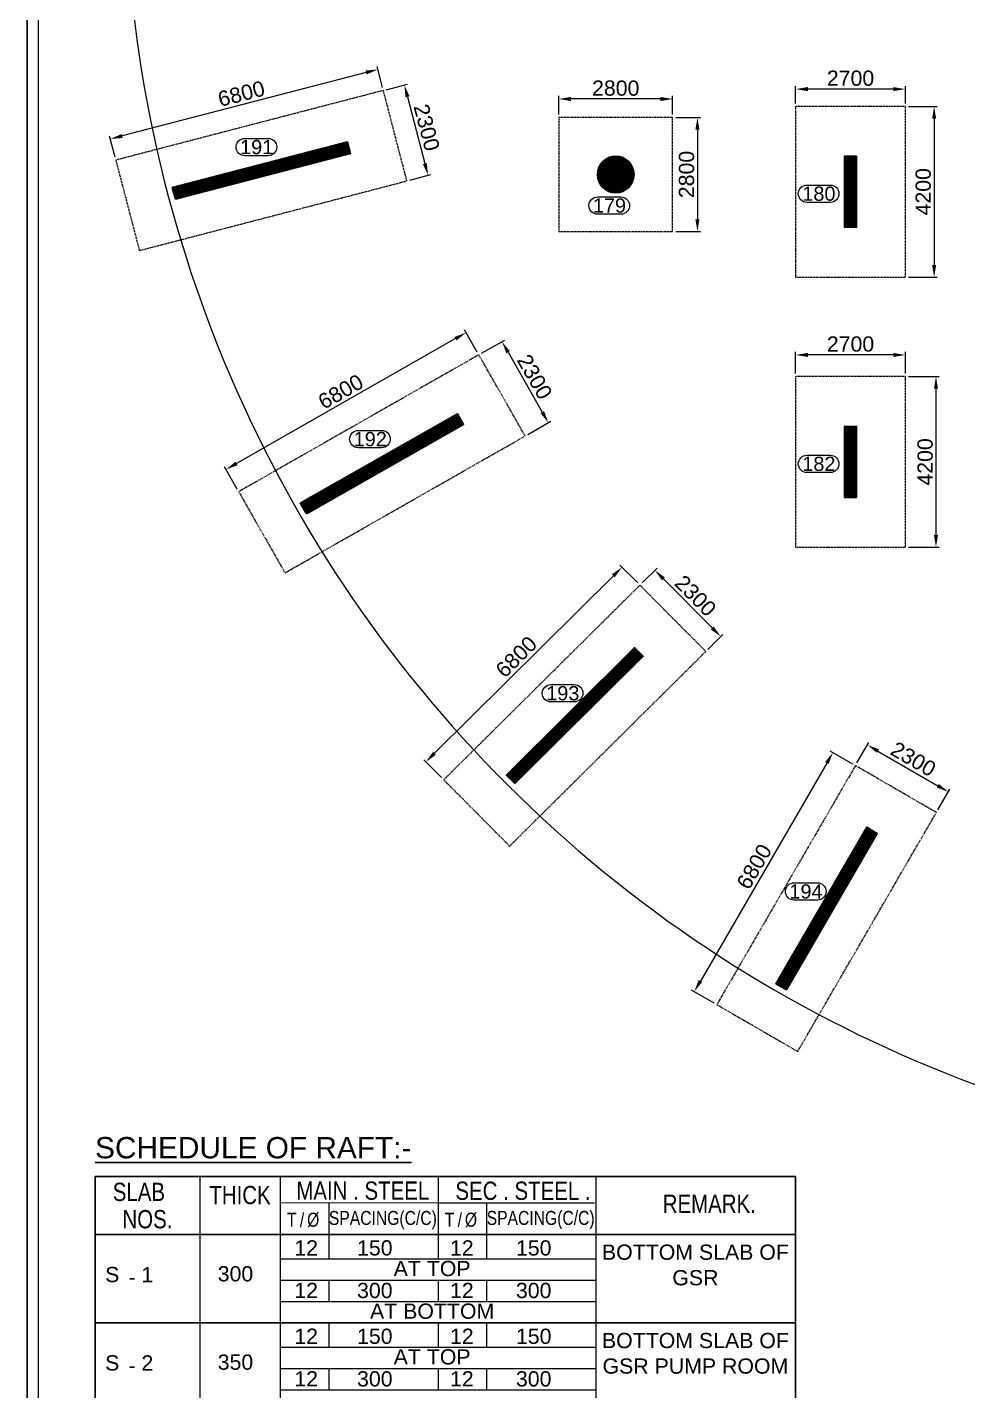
# Model space of a CAD drawing. Header units: millimetres. Extents: x 99112 to 332273, y 431815 to 552227.
# Drawn here: x 99112 to 122245, y 457512 to 491073 of the extents above; entities that cross this region are included whole.
import ezdxf
from ezdxf.enums import TextEntityAlignment as Align

# ---------------------------------------------------------------- set-up
doc = ezdxf.new("R2010")
doc.units = ezdxf.units.MM
doc.header["$LTSCALE"] = 100
doc.header["$MEASUREMENT"] = 0
doc.linetypes.add('HIDDEN', pattern=[0.375, 0.25, -0.125])
for name, color, linetype, lineweight in [('COL HATCH', 67, 'Continuous', 25), ('colno', 11, 'Continuous', 15), ('COLUMN', 84, 'Continuous', 30), ('DIM', 8, 'Continuous', 13), ('FOOTING', 12, 'HIDDEN', 20), ('HATCH', 251, 'Continuous', 9), ('LINE- 1', 7, 'Continuous', 25), ('LINE- 2', 35, 'Continuous', 13), ('MAIN TEXT', 6, 'Continuous', 30), ('SUNK', 251, 'Continuous', 9)]:
    doc.layers.add(name, color=color, linetype=linetype, lineweight=lineweight)
doc.layers.add('slab sch. text', color=4, linetype='Continuous')
doc.styles.add('ARIAL', font='arial.ttf')
doc.dimstyles.new('150', dxfattribs={"dimscale": 150, "dimtxt": 2.5, "dimasz": 2, "dimexe": 0.5, "dimexo": 0.5, "dimgap": 0.5, "dimtad": 1, "dimdec": 0, "dimzin": 3, "dimdsep": 46, "dimtxsty": 'ARIAL', "dimcen": 0, "dimdle": 1, "dimclrd": 256, "dimclre": 256, "dimclrt": 4, "dimadec": 0, "dimazin": 0, "dimtfac": 1, "dimtdec": 0, "dimtmove": 0, "dimatfit": 3, "dimfxl": 0, "dimtolj": 1, "dimtzin": 0, "dimlwd": -1, "dimlwe": -1, "dimarcsym": 0})

# ---------------------------------------------------------------- blocks, each defined once
blk = doc.blocks.new('*D213')
at = {"layer": 'DIM', "transparency": 16777216}
for p, q in [((112187, 488924), (112187, 489382)), ((114987, 488924), (114987, 489382)), ((114687, 489307), (112487, 489307))]:
    blk.add_line(p, q, dxfattribs=at)
for points in [[(112487, 489357), (112487, 489257), (112187, 489307)], [(114687, 489257), (114687, 489357), (114987, 489307)]]:
    blk.add_solid(points, dxfattribs=at)
at = {"layer": 'DIM', "color": 4, "transparency": 16777216, "insert": (113587, 489573), "char_height": 375, "attachment_point": 5, "style": 'ARIAL'}
blk.add_mtext('\\A1;2800', dxfattribs=at)
blk = doc.blocks.new('*D214')
at = {"layer": 'DIM', "transparency": 16777216}
for p, q in [((115062, 488849), (115671, 488849)), ((115596, 488549), (115596, 486349)), ((115062, 486049), (115671, 486049))]:
    blk.add_line(p, q, dxfattribs=at)
for points in [[(115646, 488549), (115546, 488549), (115596, 488849)], [(115546, 486349), (115646, 486349), (115596, 486049)]]:
    blk.add_solid(points, dxfattribs=at)
at = {"layer": 'DIM', "color": 4, "transparency": 16777216, "insert": (115329, 487449), "char_height": 375, "attachment_point": 5, "rotation": 90, "style": 'ARIAL'}
blk.add_mtext('\\A1;2800', dxfattribs=at)
blk = doc.blocks.new('*D215')
at = {"layer": 'DIM', "transparency": 16777216}
for p, q in [((118012, 489199), (118012, 489625)), ((120412, 489550), (118312, 489550)), ((120712, 489199), (120712, 489625))]:
    blk.add_line(p, q, dxfattribs=at)
for points in [[(118312, 489600), (118312, 489500), (118012, 489550)], [(120412, 489500), (120412, 489600), (120712, 489550)]]:
    blk.add_solid(points, dxfattribs=at)
at = {"layer": 'DIM', "color": 4, "transparency": 16777216, "insert": (119362, 489817), "char_height": 375, "attachment_point": 5, "style": 'ARIAL'}
blk.add_mtext('\\A1;2700', dxfattribs=at)
blk = doc.blocks.new('*D216')
at = {"layer": 'DIM', "transparency": 16777216}
for p, q in [((120787, 489124), (121494, 489124)), ((121419, 488824), (121419, 485224)), ((120787, 484924), (121494, 484924))]:
    blk.add_line(p, q, dxfattribs=at)
for points in [[(121469, 488824), (121369, 488824), (121419, 489124)], [(121369, 485224), (121469, 485224), (121419, 484924)]]:
    blk.add_solid(points, dxfattribs=at)
at = {"layer": 'DIM', "color": 4, "transparency": 16777216, "insert": (121152, 487024), "char_height": 375, "attachment_point": 5, "rotation": 90, "style": 'ARIAL'}
blk.add_mtext('\\A1;4200', dxfattribs=at)
blk = doc.blocks.new('*D219')
at = {"layer": 'DIM', "transparency": 16777216}
for p, q in [((118012, 482549), (118012, 483082)), ((120412, 483007), (118312, 483007)), ((120712, 482549), (120712, 483082))]:
    blk.add_line(p, q, dxfattribs=at)
for points in [[(118312, 483057), (118312, 482957), (118012, 483007)], [(120412, 482957), (120412, 483057), (120712, 483007)]]:
    blk.add_solid(points, dxfattribs=at)
at = {"layer": 'DIM', "color": 4, "transparency": 16777216, "insert": (119362, 483274), "char_height": 375, "attachment_point": 5, "style": 'ARIAL'}
blk.add_mtext('\\A1;2700', dxfattribs=at)
blk = doc.blocks.new('*D220')
at = {"layer": 'DIM', "transparency": 16777216}
for p, q in [((120787, 482474), (121539, 482474)), ((121464, 482174), (121464, 478574)), ((120787, 478274), (121539, 478274))]:
    blk.add_line(p, q, dxfattribs=at)
for points in [[(121514, 482174), (121414, 482174), (121464, 482474)], [(121414, 478574), (121514, 478574), (121464, 478274)]]:
    blk.add_solid(points, dxfattribs=at)
at = {"layer": 'DIM', "color": 4, "transparency": 16777216, "insert": (121198, 480374), "char_height": 375, "attachment_point": 5, "rotation": 90, "style": 'ARIAL'}
blk.add_mtext('\\A1;4200', dxfattribs=at)
blk = doc.blocks.new('*D446')
at = {"layer": 'DIM', "transparency": 16777216}
for p, q in [((107943, 489535), (108462, 489670)), ((108465, 489361), (108893, 487716)), ((108523, 487310), (109041, 487445))]:
    blk.add_line(p, q, dxfattribs=at)
for points in [[(108513, 489374), (108416, 489349), (108389, 489651)], [(108845, 487703), (108941, 487729), (108969, 487426)]]:
    blk.add_solid(points, dxfattribs=at)
at = {"layer": 'DIM', "color": 4, "transparency": 16777216, "insert": (108937, 488606), "char_height": 375, "attachment_point": 5, "rotation": 284.5957, "style": 'ARIAL'}
blk.add_mtext('\\A1;2300', dxfattribs=at)
blk = doc.blocks.new('*D447')
at = {"layer": 'DIM', "transparency": 16777216}
for p, q in [((107852, 489589), (107717, 490107)), ((107445, 489959), (101445, 488397)), ((101271, 487875), (101136, 488394))]:
    blk.add_line(p, q, dxfattribs=at)
for points in [[(107458, 489911), (107433, 490008), (107736, 490035)], [(101433, 488445), (101458, 488349), (101155, 488321)]]:
    blk.add_solid(points, dxfattribs=at)
at = {"layer": 'DIM', "color": 4, "transparency": 16777216, "insert": (104378, 489436), "char_height": 375, "attachment_point": 5, "rotation": 14.5957, "style": 'ARIAL'}
blk.add_mtext('\\A1;6800', dxfattribs=at)
blk = doc.blocks.new('*D449')
at = {"layer": 'DIM', "transparency": 16777216}
for p, q in [((119521, 472964), (119816, 473471)), ((120037, 473256), (121508, 472403)), ((121511, 471810), (121805, 472318))]:
    blk.add_line(p, q, dxfattribs=at)
for points in [[(120063, 473299), (120012, 473213), (119778, 473406)], [(121483, 472360), (121533, 472447), (121768, 472253)]]:
    blk.add_solid(points, dxfattribs=at)
at = {"layer": 'DIM', "color": 4, "transparency": 16777216, "insert": (120907, 473060), "char_height": 375, "attachment_point": 5, "rotation": 329.8989, "style": 'ARIAL'}
blk.add_mtext('\\A1;2300', dxfattribs=at)
blk = doc.blocks.new('*D450')
at = {"layer": 'DIM', "transparency": 16777216}
for p, q in [((114235, 477394), (114604, 477760)), ((114762, 477494), (115960, 476288)), ((115855, 475761), (116224, 476128))]:
    blk.add_line(p, q, dxfattribs=at)
for points in [[(114797, 477529), (114726, 477459), (114550, 477707)], [(115924, 476253), (115995, 476323), (116171, 476075)]]:
    blk.add_solid(points, dxfattribs=at)
at = {"layer": 'DIM', "color": 4, "transparency": 16777216, "insert": (115550, 477079), "char_height": 375, "attachment_point": 5, "rotation": 314.7979, "style": 'ARIAL'}
blk.add_mtext('\\A1;2300', dxfattribs=at)
blk = doc.blocks.new('*D451')
at = {"layer": 'DIM', "transparency": 16777216}
for p, q in [((110284, 483047), (110855, 483373)), ((110938, 483075), (111780, 481598)), ((111424, 481050), (111994, 481375))]:
    blk.add_line(p, q, dxfattribs=at)
for points in [[(110981, 483100), (110895, 483050), (110789, 483336)], [(111737, 481574), (111824, 481623), (111929, 481338)]]:
    blk.add_solid(points, dxfattribs=at)
at = {"layer": 'DIM', "color": 4, "transparency": 16777216, "insert": (111591, 482469), "char_height": 375, "attachment_point": 5, "rotation": 299.6968, "style": 'ARIAL'}
blk.add_mtext('\\A1;2300', dxfattribs=at)
blk = doc.blocks.new('*D452')
at = {"layer": 'DIM', "transparency": 16777216}
for p, q in [((110182, 483075), (109870, 483622)), ((109647, 483408), (104261, 480336)), ((104275, 479707), (103964, 480253))]:
    blk.add_line(p, q, dxfattribs=at)
for points in [[(109672, 483364), (109622, 483451), (109908, 483556)], [(104237, 480380), (104286, 480293), (104001, 480188)]]:
    blk.add_solid(points, dxfattribs=at)
at = {"layer": 'DIM', "color": 4, "transparency": 16777216, "insert": (106822, 482103), "char_height": 375, "attachment_point": 5, "rotation": 29.6968, "style": 'ARIAL'}
blk.add_mtext('\\A1;6800', dxfattribs=at)
blk = doc.blocks.new('*D453')
at = {"layer": 'DIM', "transparency": 16777216}
for p, q in [((113529, 477572), (109129, 473203)), ((114128, 477394), (113689, 477836)), ((109303, 472603), (108864, 473045))]:
    blk.add_line(p, q, dxfattribs=at)
for points in [[(113564, 477536), (113494, 477607), (113742, 477783)], [(109094, 473239), (109165, 473168), (108917, 472992)]]:
    blk.add_solid(points, dxfattribs=at)
at = {"layer": 'DIM', "color": 4, "transparency": 16777216, "insert": (111141, 475577), "char_height": 375, "attachment_point": 5, "rotation": 44.7979, "style": 'ARIAL'}
blk.add_mtext('\\A1;6800', dxfattribs=at)
blk = doc.blocks.new('*D454')
at = {"layer": 'DIM', "transparency": 16777216}
for p, q in [((119419, 472937), (118865, 473258)), ((118779, 472961), (115670, 467597)), ((116009, 467054), (115454, 467375))]:
    blk.add_line(p, q, dxfattribs=at)
for points in [[(118822, 472936), (118736, 472986), (118930, 473220)], [(115626, 467622), (115713, 467572), (115519, 467337)]]:
    blk.add_solid(points, dxfattribs=at)
at = {"layer": 'DIM', "color": 4, "transparency": 16777216, "insert": (116994, 470413), "char_height": 375, "attachment_point": 5, "rotation": 59.8989, "style": 'ARIAL'}
blk.add_mtext('\\A1;6800', dxfattribs=at)
blk = doc.blocks.new('Z$W@#0B193674')
at = {"layer": 'HATCH', "linetype": 'Continuous', "ltscale": 1000}
blk.add_lwpolyline([(50, 150), (-38300, 150, 0.414214), (-42600, -4150), (-42600, -40327, 0.41467), (-10475, -72402, 0.115605), (3770, -69040), (43196, -49411)], format="xyb", dxfattribs=at)
blk = doc.blocks.new('Z$W@#1A410294')
at = {"layer": 'HATCH'}
blk.add_blockref('Z$W@#0B193674', (26325, 68068), dxfattribs=at)

msp = doc.modelspace()

# ---------------------------------------------------------------- hatches: boundary and pattern name
at = {"layer": 'COL HATCH'}
h = msp.add_hatch(dxfattribs=at)
h.set_pattern_fill('ANSI31', color=256, scale=100, angle=14.59571, style=0)
h.set_pattern_definition([(59.5957056, (226199.617, -181013.378), (-10.78094673, 6.32623012), [])])
h.paths.add_polyline_path([(102754.7, 486840.9), (102679.2, 487131.2), (106985.5, 488252.6), (107061.1, 487962.3)])
h = msp.add_hatch(dxfattribs=at)
h.set_pattern_fill('ANSI31', color=256, scale=100, style=0)
h.set_pattern_definition([(45, (52825.942, -183310.497), (-8.83883476, 8.83883476), [])])
edge = h.paths.add_edge_path()
edge.add_arc((113587, 487448.6), 450, 0, 360)
h = msp.add_hatch(dxfattribs=at)
h.set_pattern_fill('ANSI31', color=256, scale=100, style=0)
h.set_pattern_definition([(45, (-251806.086, 119796.796), (-8.83883476, 8.83883476), [])])
h.paths.add_polyline_path([(119512, 487898.6), (119512, 486148.6), (119212, 486148.6), (119212, 487898.6)])
h = msp.add_hatch(dxfattribs=at)
h.set_pattern_fill('ANSI31', color=256, scale=100, angle=29.69678, style=0)
h.set_pattern_definition([(74.6967792, (399150.028, -133537.236), (-12.0567823, 3.29909089), [])])
h.paths.add_polyline_path([(105976.8, 479094.4), (105828.2, 479355), (109693.8, 481559.6), (109842.4, 481299)])
h = msp.add_hatch(dxfattribs=at)
h.set_pattern_fill('ANSI31', color=256, scale=100, style=0)
h.set_pattern_definition([(45, (-251806.086, 119796.796), (-8.83883476, 8.83883476), [])])
h.paths.add_polyline_path([(119512, 479498.6), (119512, 481248.6), (119212, 481248.6), (119212, 479498.6)])
h = msp.add_hatch(dxfattribs=at)
h.set_pattern_fill('ANSI31', color=256, scale=100, angle=44.79785, style=0)
h.set_pattern_definition([(89.7978528, (553759.464, -42643.061), (-12.4999222, 0.04410159), [])])
h.paths.add_polyline_path([(111105.8, 472454.8), (110894.5, 472667.6), (114052.2, 475803.2), (114263.5, 475590.3)])
h = msp.add_hatch(dxfattribs=at)
h.set_pattern_fill('ANSI31', color=256, scale=100, angle=59.89893, style=0)
h.set_pattern_definition([(104.8989264, (679349.901, 85391.586), (-12.07976122, -3.21393357), [])])
h.paths.add_polyline_path([(117787.5, 467380.7), (117527.9, 467531.1), (119759.7, 471381), (120019.3, 471230.5)])

# ---------------------------------------------------------------- linework, layer by layer
at = {"color": 5}
msp.add_lwpolyline([(99112.4, 433846.5), (249607.7, 433846.5), (249607.7, 540141.6), (99112.4, 540141.6)], close=True, dxfattribs=at)
at = {"layer": 'colno'}
for points, elevation in [([(104462.6, 487910, -1), (104462.6, 488337.4), (105035.2, 488337.4, -1), (105035.2, 487910)], -389.1), ([(118291.7, 486762.7, -1), (118291.7, 487190.1), (118864.2, 487190.1, -1), (118864.2, 486762.7)], -1455.5), ([(113139.4, 486470, -1), (113139.4, 486897.4), (113712, 486897.4, -1), (113712, 486470)], -1455.5), ([(118291.7, 480112.7, -1), (118291.7, 480540.1), (118864.2, 480540.1, -1), (118864.2, 480112.7)], -1455.5), ([(111992.6, 474466.3, -1), (111992.6, 474893.7), (112565.2, 474893.7, -1), (112565.2, 474466.3)], -1455.5), ([(117973.8, 469587.2, -1), (117973.8, 470014.6), (118546.4, 470014.6, -1), (118546.4, 469587.2)], -1455.5)]:
    msp.add_lwpolyline(points, format="xyb", close=True, dxfattribs=dict(at, elevation=elevation))
msp.add_lwpolyline([(107255.8, 480721.9, -1), (107255.8, 481149.3), (107828.4, 481149.3, -1), (107828.4, 480721.9)], format="xyb", close=True, dxfattribs=at)
at = {"layer": 'COLUMN'}
for points in [[(102754.7, 486840.9), (102679.2, 487131.2), (106985.5, 488252.6), (107061.1, 487962.3)], [(119512, 487898.6), (119512, 486148.6), (119212, 486148.6), (119212, 487898.6)], [(105976.8, 479094.4), (105828.2, 479355), (109693.8, 481559.6), (109842.4, 481299)], [(119512, 479498.6), (119512, 481248.6), (119212, 481248.6), (119212, 479498.6)], [(111105.8, 472454.8), (110894.5, 472667.6), (114052.2, 475803.2), (114263.5, 475590.3)], [(117787.5, 467380.7), (117527.9, 467531.1), (119759.7, 471381), (120019.3, 471230.5)]]:
    msp.add_lwpolyline(points, close=True, dxfattribs=at)
msp.add_circle((113587, 487448.6), 450, dxfattribs=at)
at = {"layer": 'FOOTING'}
for points in [[(101290.1, 487802.9), (101869.7, 485577.1), (108450.2, 487290.7), (107870.6, 489516.5)], [(118012, 484923.6), (120712, 484923.6), (120712, 489123.6), (118012, 489123.6)], [(112187, 486048.6), (114987, 486048.6), (114987, 488848.6), (112187, 488848.6)], [(104312.1, 479641.5), (105451.6, 477643.6), (111358.5, 481012.4), (110219, 483010.3)], [(118012, 478273.6), (120712, 478273.6), (120712, 482473.6), (118012, 482473.6)], [(109356.1, 472549.3), (110976.7, 470917.3), (115801.9, 475708.6), (114181.3, 477340.7)], [(116073.5, 467016.1), (118063.3, 465862.6), (121473.7, 471745.5), (119483.9, 472899.1)]]:
    msp.add_lwpolyline(points, close=True, dxfattribs=at)
at = {"layer": 'LINE- 1'}
for p, q in [((100780.7, 461359.1, -27284.5), (118010.8, 461359.1, -27284.5)), ((100780.8, 459184.5, -27284.5), (118010.9, 459184.5, -27284.5))]:
    msp.add_line(p, q, dxfattribs=at)
at = {"layer": 'LINE- 1', "elevation": -27284.5}
msp.add_lwpolyline([(100780.7, 462782.9), (118011.1, 462782.9), (118011.1, 449991), (100780.7, 449991)], close=True, dxfattribs=at)
at = {"layer": 'LINE- 2'}
for p, q in [((103353.6, 462782.9, -27284.5), (103353.6, 449991, -27284.5)), ((105334, 462782.9, -27284.5), (105334, 449991, -27284.5)), ((109215.1, 462782, -27284.5), (109215.1, 460759.9, -27284.5)), ((113096.2, 462782, -27284.5), (113096.2, 449991, -27284.5)), ((105334, 462141.3, -27284.5), (109215.1, 462140.4, -27284.5)), ((106527, 462139.5, -27284.5), (106527, 460759.9, -27284.5)), ((109215.1, 462140.4, -27284.5), (113064.4, 462140.4, -27284.5)), ((110408.1, 462140.4, -27284.5), (110408.1, 460759.9, -27284.5)), ((105334, 460759.9, -27284.5), (113096.2, 460759.9, -27284.5)), ((105334, 460234.7, -27284.5), (113096.2, 460234.7, -27284.5)), ((106527, 460234.7, -27284.5), (106527, 459709.6, -27284.5)), ((109215.1, 460234.7, -27284.5), (109215.1, 459709.6, -27284.5)), ((110408.1, 460234.7, -27284.5), (110408.1, 459709.6, -27284.5)), ((105334, 459709.6, -27284.5), (113096.2, 459709.6, -27284.5)), ((106527, 459184.5, -27284.5), (106527, 458585.3, -27284.5)), ((109215.1, 459184.5, -27284.5), (109215.1, 458585.3, -27284.5)), ((110408.1, 459184.5, -27284.5), (110408.1, 458585.3, -27284.5)), ((105334, 458585.3, -27284.5), (113096.2, 458585.3, -27284.5)), ((105334, 458060.1, -27284.5), (113096.2, 458060.1, -27284.5)), ((106527, 458060.1, -27284.5), (106527, 457535, -27284.5)), ((106527, 458060.1, -27284.5), (106527, 457535, -27284.5)), ((109215.1, 458060.1, -27284.5), (109215.1, 457535, -27284.5)), ((109215.1, 458060.1, -27284.5), (109215.1, 457535, -27284.5)), ((110408.1, 458060.1, -27284.5), (110408.1, 457535, -27284.5)), ((110408.1, 458060.1, -27284.5), (110408.1, 457535, -27284.5)), ((105334, 457535, -27284.5), (113096.2, 457535, -27284.5))]:
    msp.add_line(p, q, dxfattribs=at)
at = {"layer": 'SUNK', "color": 6}
msp.add_lwpolyline([(99378.5, 434112.6), (249341.5, 434112.6), (249341.5, 539875.4), (99378.5, 539875.4)], close=True, dxfattribs=at)

# ---------------------------------------------------------------- block references
at = {"layer": 'DIM', "linetype": 'Continuous'}
msp.add_blockref('Z$W@#1A410294', (117787.5, 467380.7), dxfattribs=at)

# ---------------------------------------------------------------- texts
at = {"layer": 'colno', "style": 'ARIAL'}
for s, p in [('191', (104755.1, 488124.2, -10577.6)), ('180', (118584.2, 486976.9, -11644)), ('179', (113431.9, 486684.2, -11644)), ('192', (107548.4, 480936.1, -10188.5)), ('182', (118584.2, 480326.9, -11644)), ('193', (112285.1, 474680.5, -11644)), ('194', (118266.4, 469801.4, -11644))]:
    msp.add_text(s, height=350, dxfattribs=at).set_placement(p, align=Align.MIDDLE_CENTER)
at = {"layer": 'MAIN TEXT', "linetype": 'Continuous', "style": 'ARIAL'}
msp.add_text('%%USCHEDULE OF RAFT:-', height=525, dxfattribs=at).set_placement((104670.7, 463494.7, -27284.5), align=Align.MIDDLE)
at = {"layer": 'MAIN TEXT', "style": 'ARIAL', "width": 0.8}
for s, height, p in [('SLAB ', 450, (101928.1, 462406.9, -27284.5)), ('THICK', 450, (104345.4, 462329.4, -27284.5)), ('MAIN . STEEL ', 450, (107434.9, 462437.5, -27284.5)), ('SEC . STEEL .', 450, (111305.9, 462434.3, -27284.5)), ('REMARK.', 450, (115888.3, 462115.4, -27284.5)), ('  NOS.', 450, (101928.1, 461735.2, -27284.5)), ('T', 345, (105617.6, 461722.3, -27284.5)), ('/', 345, (105870.8, 461722.3, -27284.5)), ('%%C', 345, (106145.1, 461722.3, -27284.5)), ('SPACING(C/C)', 345, (107858.5, 461722.3, -27284.5)), ('T', 345, (109498.7, 461723.2, -27284.5)), ('/', 345, (109751.9, 461723.2, -27284.5)), ('%%C', 345, (110026.2, 461723.2, -27284.5)), ('SPACING(C/C)', 345, (111739.6, 461723.2, -27284.5))]:
    msp.add_text(s, height=height, rotation=0.00358, dxfattribs=at).set_placement(p, align=Align.MIDDLE)
at = {"layer": 'slab sch. text', "style": 'ARIAL'}
for s, p in [('12', (105971.8, 461028.1, -27284.5)), ('150', (107660.9, 461028.1, -27284.5)), ('12', (109801.2, 461027.2, -27284.5)), ('150', (111569.2, 461027.2, -27284.5)), ('BOTTOM SLAB OF', (115546.5, 460922.8, -27284.5)), ('S', (101202.1, 460372.8, -27284.5)), ('300', (104233.1, 460391.3, -27284.5)), ('AT TOP', (109070.8, 460521.1, -27284.5)), ('GSR', (115546.5, 460294.4, -27284.5)), ('-', (101690.5, 460308, -27284.5)), ('12', (105971.7, 459980.4, -27284.5)), ('300', (107660.9, 459980.4, -27284.5)), ('12', (109801.2, 459979.5, -27284.5)), ('300', (111569.1, 459979.5, -27284.5)), ('AT BOTTOM', (109070.8, 459470.9, -27284.5)), ('12', (105971.8, 458853.5, -27284.5)), ('150', (107660.9, 458853.5, -27284.5)), ('12', (109801.2, 458852.6, -27284.5)), ('150', (111569.2, 458852.6, -27284.5)), ('BOTTOM SLAB OF', (115546.5, 458748.2, -27284.5)), ('AT TOP', (109070.8, 458346.5, -27284.5)), ('S', (101202.1, 458198.2, -27284.5)), ('-', (101690.5, 458133.4, -27284.5)), ('350', (104233.1, 458216.7, -27284.5)), ('GSR PUMP ROOM', (115546.5, 458119.8, -27284.5)), ('12', (105971.7, 457805.8, -27284.5)), ('300', (107660.9, 457805.8, -27284.5)), ('12', (109801.2, 457804.9, -27284.5)), ('300', (111569.1, 457804.9, -27284.5))]:
    msp.add_text(s, height=375, rotation=0.00358, dxfattribs=at).set_placement(p, align=Align.MIDDLE_CENTER)
for s, p in [('1', (101920, 460371.4, -27284.5)), ('2', (101920, 458196.8, -27284.5))]:
    msp.add_text(s, height=375, rotation=0.00358, dxfattribs=at).set_placement(p, align=Align.MIDDLE_LEFT)

# ---------------------------------------------------------------- dimensions: what is measured, and where the dimension line sits
at = {"layer": 'DIM'}
for p1, p2, distance, picture, middle in [((107870.6, 489516.5), (101290.1, 487802.9), -535.7, '*D447', (104378.2, 489436, -389.1)), ((107870.6, 489516.5), (108450.2, 487290.7), 535.6, '*D446', (108936.7, 488605.7, -389.1)), ((110219, 483010.3), (104312.1, 479641.5), -628.7, '*D452', (106822.1, 482103.5, -389.1)), ((110219, 483010.3), (111358.5, 481012.4), 656.7, '*D451', (111590.7, 482468.7, -389.1)), ((114181.3, 477340.7), (109356.1, 472549.3), -623.7, '*D453', (111141.5, 475576.7, -389.1)), ((114181.3, 477340.7), (115801.9, 475708.6), 520, '*D450', (115549.8, 477078.9, -389.1)), ((119483.9, 472899.1), (121473.7, 471745.5), 586.3, '*D449', (120906.6, 473060.2, -389.1)), ((119483.9, 472899.1), (116073.5, 467016.1), -640.7, '*D454', (116993.9, 470412.5, -389.1))]:
    dim = msp.add_aligned_dim(p1=p1, p2=p2, distance=distance, dimstyle='150', dxfattribs=at)
    dim.commit()
    dim.dimension.update_dxf_attribs({"geometry": picture, "text_midpoint": middle})
for base, p1, p2, picture, middle in [((118012, 489550.1), (120712, 489123.6), (118012, 489123.6), '*D215', (119362, 489816.6)), ((112187, 489306.9), (114987, 488848.6), (112187, 488848.6), '*D213', (113587, 489573.4)), ((118012, 483007.1), (120712, 482473.6), (118012, 482473.6), '*D219', (119362, 483273.5))]:
    dim = msp.add_linear_dim(base=base, p1=p1, p2=p2, dimstyle='150', dxfattribs=at)
    dim.commit()
    dim.dimension.update_dxf_attribs({"geometry": picture, "text_midpoint": middle})
for base, p1, p2, picture, middle in [((121418.7, 484923.6), (120712, 489123.6), (120712, 484923.6), '*D216', (121152.3, 487023.6)), ((115595.8, 486048.6), (114987, 488848.6), (114987, 486048.6), '*D214', (115329.3, 487448.6)), ((121464.1, 478273.6), (120712, 482473.6), (120712, 478273.6), '*D220', (121197.6, 480373.6))]:
    dim = msp.add_linear_dim(base=base, p1=p1, p2=p2, angle=90, dimstyle='150', dxfattribs=at)
    dim.commit()
    dim.dimension.update_dxf_attribs({"geometry": picture, "text_midpoint": middle})

doc.saveas('drawing.dxf')
